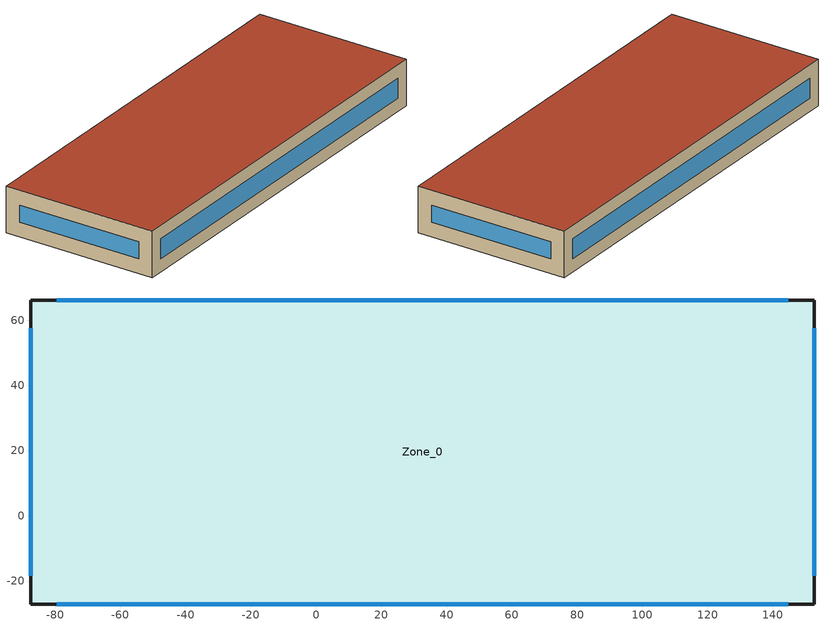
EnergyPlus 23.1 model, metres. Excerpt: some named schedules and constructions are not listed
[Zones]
Zone_0
 floor ground (Zone_0:f4UnderGroundSlabCF): -87.46,-27.04 -87.46,66.16 152.7,66.16 152.7,-27.04 z0
 wall outside (90.1-2019 Nonresidential CZ 4 Exterior Wall (Mass)): -87.46,-27.04 152.7,-27.04 152.7,66.16 -87.46,66.16 -87.46,-27.04 z0:27.67
 window (90.1-2019 Nonresidential CZ 0 Glazing (Operable)): -79.55,-27.04 144.79,-27.04 / 144.79,66.16 -79.55,66.16 z7.91:19.76; 152.7,-18.31 152.7,57.44 / -87.46,57.44 -87.46,-18.31 z8.73:18.94
 roof outside (90.1-2019 Nonresidential CZ 4 Exterior Roof (Mass)): -87.46,-27.04 152.7,-27.04 152.7,66.16 -87.46,66.16 z27.67
[EnergyManagementSystem:Sensor] Output:Variable Index Key=Environment
Name | Output:Variable
OutdoorTemp | Site Outdoor Air Drybulb Temperature
OutdoorRelHumid | Site Outdoor Air Relative Humidity
[ZoneHVAC:IdealLoadsAirSystem]
Zone_0 Ideal Loads Air: Maximum Heating Supply Air Temperature {C}=35; Minimum Cooling Supply Air Temperature {C}=12; Maximum Heating Supply Air Humidity Ratio {kgWater/kgDryAir}=0.01; Minimum Cooling Supply Air Humidity Ratio {kgWater/kgDryAir}=0.008; Heating Limit=LimitFlowRateAndCapacity; MaximumHeatingAirFlowRate [m3/s]=Autosize; MaximumSensibleHeatingCapacity [W]=Autosize; Cooling Limit=LimitFlowRateAndCapacity; MaximumCoolingAirFlowRate [m3/s]=Autosize; MaximumTotalCoolingCapacity [W]=Autosize; HeatingAvailabilitySchedule=Off; CoolingAvailabilitySchedule=CoolAvail_Zone_0; Dehumidification Control Type=Humidistat; Humidification Control Type=Humidistat; Design Specification Outdoor Air Object=Zone_0MinFreshAir; Demand Controlled Ventilation Type=OccupancySchedule; Outdoor Air Economizer Type=NoEconomizer; Heat Recovery Type=None; SensibleHeatRecoveryEffectiveness=0.7; LatentHeatRecoveryEffectiveness=0.65
[Schedule:Constant]
Off: Value=0
AllOn: Value=1
Zone_0Heating_SP_Sch: HeatingSetpoint=20
Zone_0Cooling_SP_Sch: CoolingSetpoint=26
[Schedule:Day:Hourly]
a161d1f9-eeb0-4fe7-a6d1-821753998231: Fraction, 0, 0, 0, 0, 0, 0, 0, 0, 0, 0, 0, 0, 0, 0, 0, 0, 0, 0, 0, 0, 0, 0, 0, 0
6675c276-0ec1-482d-9e33-ff590f2e253a: Fraction, 0, 0, 0, 0, 0, 0, 0, 0.2, 0.4, 0.6, 0.8, 0.8, 0.4, 0.6, 0.8, 0.8, 0.4, 0.2, 0, 0, 0, 0, 0, 0
27946ad6-492a-4ebf-8ee9-13e3bc375e81: Fraction, 0, 0, 0, 0, 0, 0, 0, 1, 1, 1, 1, 1, 1, 1, 1, 1, 1, 1, 0, 0, 0, 0, 0, 0
05152c5e-598e-4807-bd72-2eb28c3debfe: Fraction, 0.1, 0.1, 0.1, 0.1, 0.1, 0.1, 0.1, 0.1, 0.1, 0.1, 0.1, 0.1, 0.1, 0.1, 0.1, 0.1, 0.1, 0.1, 0.1, 0.1, 0.1, 0.1, 0.1, 0.1
5981f561-5591-4739-978a-a98e3fee4181: Fraction, 0.1, 0.1, 0.1, 0.1, 0.1, 0.1, 0.1, 0.2, 0.4, 0.6, 0.8, 0.8, 0.4, 0.6, 0.8, 0.8, 0.4, 0.2, 0.1, 0.1, 0.1, 0.1, 0.1, 0.1
b90f37d2-93bd-4d8c-87e0-da1bc30338cf: Fraction, 1, 1, 1, 1, 1, 1, 1, 1, 0, 0, 0, 0, 0, 1, 0, 0, 0, 0, 0, 0, 0, 0, 0, 0
8873696e-14f9-4f57-8c2a-c3eae6c29d9b: Fraction, 1, 1, 1, 1, 1, 1, 1, 1, 0, 0, 0, 0, 0, 0, 0, 0, 0, 0, 0, 0, 0, 0, 0, 0
fba49f59-9e97-476e-a9a8-b007af618a35: Fraction, 1, 1, 1, 1, 1, 1, 1, 1, 0, 0, 0, 1, 1, 1, 1, 1, 0, 0, 0, 0, 0, 0, 0, 1
c3849a88-d7cd-4bb4-9b65-a3e5bc042ea5: Fraction, 1, 1, 1, 1, 1, 1, 1, 1, 0, 0, 0, 0, 0, 0, 0, 0, 0, 0, 0, 0, 0, 0, 0, 1
e88699e4-e7c1-4590-a639-6cbb98bb90ae: Fraction, 1, 1, 1, 1, 1, 1, 1, 1, 0, 0, 0, 0, 1, 1, 1, 0, 0, 0, 0, 0, 0, 0, 0, 0
5d760b63-c2fe-4157-adfe-b9d921167067: Fraction, 1, 1, 1, 1, 1, 1, 1, 1, 0, 0, 0, 0, 0, 0, 0, 0, 0, 0, 0, 0, 0, 0, 1, 1
a573ff58-95dc-4000-a53b-70144ae31664: Fraction, 1, 1, 1, 1, 1, 1, 1, 0, 0, 0, 0, 0, 1, 1, 1, 1, 0, 0, 0, 0, 0, 0, 0, 1
f5cd93db-217b-4d89-aaef-cd0fb14f1732: Fraction, 1, 1, 1, 1, 1, 1, 1, 1, 0, 0, 0, 0, 1, 1, 1, 1, 1, 0, 0, 0, 0, 0, 0, 0
37cdba41-ba38-49c6-88fc-44df24b39b2f: Fraction, 1, 1, 1, 1, 1, 1, 1, 1, 0, 0, 0, 0, 1, 1, 1, 1, 1, 0, 0, 0, 0, 0, 0, 1
b5712260-5373-494c-a05a-cc99c3dd4250: Fraction, 1, 1, 1, 1, 1, 0, 0, 0, 0, 0, 1, 1, 1, 1, 0, 0, 0, 0, 0, 0, 0, 0, 1, 1
755a5cde-aa8e-4045-90a8-3859c4101e25: Fraction, 1, 1, 1, 1, 1, 0, 0, 0, 0, 0, 0, 0, 0, 0, 0, 1, 1, 1, 1, 1, 1, 1, 1, 1
a801f276-dad1-4af7-824e-e70dce448c17: Fraction, 1, 1, 1, 1, 1, 1, 1, 0, 0, 0, 0, 0, 0, 0, 0, 0, 0, 0, 0, 0, 0, 0, 1, 1
e4be70d9-d401-4c7d-839c-a5ce731b474c: Fraction, 1, 1, 1, 1, 1, 1, 1, 0, 0, 0, 0, 0, 0, 0, 0, 0, 0, 0, 0, 0, 0, 0, 0, 1
fd1fb38a-4fc0-4412-b943-ce6f0f62e98f: Fraction, 1, 1, 1, 1, 1, 1, 1, 1, 1, 1, 1, 0, 0, 0, 0, 0, 0, 0, 0, 0, 1, 1, 1, 1
ee29af10-8838-4828-a821-1646a0d1b14f: Fraction, 1, 1, 1, 1, 1, 1, 0, 0, 0, 0, 0, 0, 0, 0, 0, 0, 0, 0, 0, 0, 0, 1, 1, 1
6c95752f-16b3-4676-9e99-b1cbddb2f830: Fraction, 1, 1, 1, 1, 0, 0, 0, 0, 0, 0, 0, 0, 0, 0, 0, 0, 0, 0, 0, 0, 0, 1, 1, 1
ed76673f-ec53-4f56-8deb-11926d4c27e2: Fraction, 1, 1, 1, 1, 1, 1, 1, 1, 1, 1, 1, 1, 1, 1, 0, 0, 0, 0, 0, 0, 1, 1, 1, 1
33df6b2b-ad1b-4fbb-8709-641094392cc0: Fraction, 1, 1, 1, 1, 1, 1, 0, 0, 0, 0, 0, 0, 0, 0, 0, 0, 0, 0, 0, 0, 0, 0, 1, 1
50c3866d-986d-45c7-a81b-77f5d9633d01: Fraction, 0, 1, 1, 1, 1, 1, 1, 1, 0, 0, 0, 0, 0, 1, 0, 0, 0, 0, 1, 1, 1, 1, 1, 1
1fbc89aa-aef2-448b-9c41-faed0cdbd883: Fraction, 1, 1, 1, 1, 1, 1, 0, 0, 0, 0, 0, 0, 1, 1, 0, 0, 1, 1, 1, 1, 1, 1, 1, 1
a5c3b8ee-9ac3-4963-a4e4-bdb6e5bdeb3b: Fraction, 1, 1, 1, 1, 1, 1, 1, 1, 0, 0, 0, 0, 0, 0, 0, 0, 0, 0, 0, 0, 0, 1, 1, 1
faa4d111-16cd-4378-ab84-9563b76d1b32: Fraction, 1, 1, 1, 0, 0, 0, 0, 0, 0, 0, 0, 0, 0, 0, 0, 0, 0, 0, 0, 0, 0, 0, 0, 0
8e6ce201-642d-415c-84eb-fdd4815ca7a7: Fraction, 1, 1, 1, 1, 1, 1, 1, 1, 0, 0, 0, 0, 1, 1, 1, 1, 0, 0, 0, 0, 0, 0, 0, 0
47d13c08-12f5-4b4f-a987-f3f7675d4e70: Fraction, 0, 0, 0, 0, 0, 0, 0, 0, 1, 1, 1, 1, 1, 1, 1, 1, 0, 0, 0, 0, 0, 0, 0, 0
c47da5bb-5d03-4faf-8273-ccc85d4ffb94: Fraction, 0, 0, 0, 1, 1, 1, 1, 1, 0, 0, 0, 0, 0, 0, 0, 0, 0, 0, 0, 0, 0, 0, 0, 0
590fa70b-219e-4fd5-acdb-afdfc18113b2: Fraction, 0, 0, 0, 1, 1, 1, 1, 1, 0, 0, 0, 0, 0, 1, 1, 1, 0, 0, 0, 0, 0, 0, 0, 0
52c7664b-7306-40e5-9988-c376de1cc327: Fraction, 0, 1, 1, 1, 1, 1, 1, 1, 0, 0, 0, 0, 0, 1, 1, 0, 0, 0, 0, 0, 0, 0, 0, 0
95434349-5f57-4402-9dd2-946d0129e0d8: Fraction, 0, 0, 0, 0, 1, 1, 1, 1, 0, 0, 0, 0, 0, 0, 0, 0, 0, 0, 0, 0, 0, 0, 0, 0
69c72c3e-49b7-4550-8100-e9830548dd3c: Fraction, 1, 1, 1, 1, 1, 1, 1, 1, 1, 0, 1, 1, 1, 1, 1, 1, 1, 0, 0, 1, 1, 1, 1, 1
b9dffdee-59bf-42b2-b78e-e464d7f30957: Fraction, 1, 1, 1, 1, 1, 1, 1, 1, 0, 0, 0, 1, 1, 1, 1, 1, 0, 1, 1, 1, 1, 1, 1, 1
84890267-0b21-41a5-85ff-46bbdfb33b9b: Fraction, 0, 1, 1, 1, 1, 1, 1, 1, 0, 0, 0, 0, 1, 1, 1, 0, 0, 0, 0, 0, 0, 0, 0, 0
d7c21d63-570a-47e5-8fa0-aa8dc00dfef7: Fraction, 0, 0, 0, 0, 0, 0, 0, 0, 0, 0, 0, 0, 1, 0, 0, 0, 0, 0, 0, 0, 0, 0, 0, 0
26c1abac-1264-48fb-a89a-ae0d91ddf282: Fraction, 0, 1, 1, 1, 1, 1, 1, 1, 0, 0, 0, 0, 0, 0, 0, 0, 0, 0, 0, 0, 0, 0, 0, 0
c8e0d3f2-1e59-48f0-83e5-00d0ec881018: Fraction, 0, 1, 0, 0, 1, 0, 0, 0, 0, 0, 0, 1, 1, 1, 1, 1, 1, 0, 0, 0, 0, 0, 0, 0
6177e197-4b1b-4140-bf21-8628714ac24d: Fraction, 0, 0, 0, 0, 0, 0, 0, 0, 0, 0, 0, 0, 1, 0, 1, 0, 0, 0, 0, 0, 0, 0, 0, 0
043ef55a-2cbb-4720-b28a-36a3b8f8bcb7: Fraction, 0, 0, 0, 0, 0, 0, 0, 0, 0, 0, 0, 1, 0, 0, 1, 1, 0, 0, 0, 0, 0, 0, 0, 1
9e72141a-b856-4dc1-9fa0-7e47550ac8f8: Fraction, 0, 0, 0, 1, 1, 1, 1, 1, 0, 0, 0, 1, 1, 1, 1, 0, 0, 0, 0, 0, 0, 1, 1, 0
1a819f84-c57d-463d-b097-8db83fe48ef5: Fraction, 0, 1, 1, 1, 1, 1, 1, 1, 0, 0, 0, 1, 1, 1, 1, 1, 0, 0, 1, 0, 0, 1, 1, 1
da7d1df2-8323-4e4c-a684-b13be67e3eb2: Fraction, 1, 1, 1, 1, 1, 1, 1, 1, 0, 0, 0, 1, 1, 1, 1, 0, 0, 0, 0, 1, 0, 0, 1, 1
7068089c-5e81-467b-9aa3-a9af426c58fb: Fraction, 1, 1, 1, 1, 1, 1, 1, 1, 1, 1, 0, 0, 0, 0, 0, 0, 0, 0, 0, 1, 1, 1, 1, 1
2b9ebde3-656b-4f7a-b9b2-25f0d6bf90bc: Fraction, 1, 1, 1, 1, 1, 1, 1, 1, 0, 0, 0, 1, 1, 1, 1, 1, 1, 0, 1, 1, 1, 1, 1, 1
1e11088e-ea5f-4cb1-b0f8-4206d1187c8e: Fraction, 1, 1, 0, 0, 1, 1, 0, 0, 0, 0, 0, 1, 0, 0, 1, 1, 0, 0, 0, 0, 0, 0, 0, 0
2a0f16ae-47ae-403a-9c92-da0fb62faaf4: Fraction, 0, 1, 1, 0, 1, 1, 0, 0, 0, 0, 0, 1, 1, 1, 1, 1, 1, 0, 0, 0, 0, 0, 0, 0
62055563-2219-46ec-a14e-82a386cbae5f: Fraction, 0, 0, 0, 0, 1, 1, 1, 1, 0, 0, 0, 1, 1, 1, 1, 1, 0, 0, 0, 0, 0, 0, 0, 0
3675886d-3989-4e6a-92eb-16d241d52c2b: Fraction, 1, 1, 1, 1, 1, 1, 1, 1, 0, 0, 0, 1, 1, 1, 1, 1, 0, 0, 0, 0, 0, 0, 0, 0
6fe6dce0-19d0-48cc-a342-6d0bad60b44b: Fraction, 0, 0, 1, 1, 1, 1, 1, 0, 0, 0, 0, 1, 1, 1, 1, 1, 1, 0, 0, 0, 0, 0, 0, 0
ab20597b-5283-48ab-91fa-27b666bffa4e: Fraction, 0, 0, 0, 0, 0, 0, 0, 0, 0, 0, 0, 0, 0, 1, 0, 0, 0, 0, 0, 0, 0, 0, 0, 0
e229d5c5-ce67-4324-929a-1a0fcfd62c8a: Fraction, 0, 0, 0, 0, 0, 0, 0, 0, 0, 0, 0, 1, 1, 1, 0, 0, 0, 0, 0, 0, 0, 0, 0, 0
a6078b1c-75a8-4bae-afb6-056398ef94db: Fraction, 0, 0, 0, 0, 0, 0, 0, 0, 0, 0, 0, 0, 1, 1, 1, 1, 0, 0, 0, 0, 0, 0, 0, 0
6677e242-20e5-4384-bea8-e5b2921e176c: Fraction, 0, 0, 0, 1, 1, 1, 1, 1, 0, 0, 0, 1, 1, 1, 1, 1, 0, 0, 0, 0, 0, 0, 0, 0
a02c5657-d98d-4e05-a6b9-0eae45282059: Fraction, 1, 1, 1, 0, 1, 1, 1, 1, 0, 0, 0, 1, 1, 1, 1, 1, 1, 0, 0, 0, 0, 0, 0, 1
19e530b8-4f6b-41c2-9f6a-fe19a61a8a22: Fraction, 1, 1, 1, 1, 1, 1, 1, 1, 0, 0, 0, 1, 1, 1, 1, 1, 1, 0, 0, 0, 0, 0, 0, 1
d99d77a2-bc0c-4a34-b2cc-d86b53d3e0f0: Fraction, 1, 1, 1, 1, 0, 0, 0, 1, 0, 0, 1, 1, 1, 1, 1, 1, 1, 0, 0, 0, 0, 0, 0, 0
3ad260d5-ce9e-445b-a32a-c3c0f150219e: Fraction, 1, 1, 1, 1, 0, 0, 0, 0, 0, 0, 0, 1, 1, 1, 1, 1, 1, 0, 0, 0, 0, 0, 0, 0
bac20734-4c52-44d9-90e8-b7cd6040a455: Fraction, 0, 0, 0, 0, 0, 0, 0, 0, 0, 0, 0, 1, 1, 1, 1, 1, 0, 0, 0, 0, 0, 1, 1, 1
0e788b03-4161-4270-ad8b-b19be29486f7: Fraction, 1, 1, 1, 1, 1, 1, 1, 1, 1, 1, 0, 0, 0, 0, 1, 1, 0, 0, 0, 1, 1, 0, 1, 0
4f7ea44c-b806-4a5d-b74b-53b4b89401bb: Fraction, 0, 1, 1, 1, 1, 1, 1, 1, 1, 1, 1, 1, 0, 1, 0, 1, 1, 1, 1, 1, 1, 1, 1, 1
b7f59f5e-2f81-4221-b5be-ae4a444a7faf: Fraction, 1, 1, 1, 1, 1, 1, 1, 1, 0, 0, 0, 1, 0, 1, 1, 0, 0, 0, 0, 1, 0, 1, 1, 1
9c6b36ff-6922-441f-b616-ca51e3ea83fb: Fraction, 1, 1, 1, 1, 1, 1, 1, 1, 0, 0, 0, 1, 1, 1, 1, 1, 1, 1, 0, 0, 0, 0, 0, 0
5f8823c1-4a98-4b3e-bd98-eece22ab898a: Fraction, 1, 0, 1, 1, 1, 0, 1, 1, 0, 0, 0, 1, 1, 1, 1, 1, 1, 0, 0, 0, 0, 0, 0, 0
a2847150-9c41-46cd-b179-2de74d46091c: Fraction, 0, 0, 0, 0, 0, 1, 1, 0, 0, 0, 0, 0, 1, 1, 1, 1, 0, 0, 0, 0, 1, 1, 1, 0
3c173a1f-dcb3-4c1c-8a5f-eb0a880cd889: Fraction, 0, 1, 0, 1, 1, 1, 1, 1, 0, 0, 0, 1, 1, 1, 1, 1, 1, 0, 0, 0, 0, 0, 0, 0
0dc08a8b-688f-4c93-8725-c5140fe6d6e9: Fraction, 0, 1, 1, 1, 1, 1, 0, 1, 0, 0, 0, 1, 1, 1, 1, 1, 1, 1, 0, 0, 0, 0, 0, 0
f9791cdc-21c0-4f33-a7a9-34456759e869: Fraction, 0, 0, 0, 1, 1, 1, 1, 1, 0, 0, 0, 1, 1, 1, 1, 1, 1, 1, 0, 0, 0, 0, 0, 0
0649e038-ad3b-4a01-9127-8c7448a4b627: Fraction, 0, 0, 0, 0, 1, 1, 1, 1, 0, 0, 0, 1, 1, 1, 1, 1, 1, 1, 0, 0, 0, 0, 0, 0
ec252249-3fd0-4d5e-915c-c31a704a66e8: Fraction, 0, 0, 1, 1, 1, 1, 1, 1, 0, 0, 0, 1, 1, 1, 1, 1, 0, 1, 1, 1, 0, 1, 1, 1
6c3ef4d9-2b40-4270-9f2d-8467c801adf3: Fraction, 0, 0, 0, 0, 1, 1, 1, 1, 0, 0, 1, 1, 1, 1, 1, 1, 1, 0, 0, 0, 0, 0, 0, 0
25303530-7636-4d76-b280-180ddb642fc7: Fraction, 0, 0, 0, 0, 0, 1, 0, 0, 0, 1, 1, 1, 1, 1, 1, 1, 1, 1, 0, 0, 0, 0, 0, 0
458b4975-a645-44b9-a003-576d1311c714: Fraction, 0, 0, 0, 1, 1, 1, 1, 0, 0, 0, 0, 1, 1, 1, 1, 1, 1, 1, 0, 0, 0, 0, 0, 0
6eab1e5e-fe7d-46f6-9c42-b73d95b2e579: Fraction, 1, 1, 1, 0, 1, 0, 1, 1, 0, 0, 0, 0, 1, 1, 1, 1, 1, 0, 0, 0, 0, 0, 0, 0
64306706-068d-4feb-9d8b-37b1ece6e056: Fraction, 0, 0, 1, 1, 1, 1, 1, 1, 0, 1, 1, 1, 1, 1, 0, 1, 0, 0, 0, 1, 0, 0, 1, 1
0b72240d-f345-4c56-b313-747412dcad21: Fraction, 1, 1, 1, 1, 1, 1, 0, 1, 0, 1, 1, 1, 1, 1, 1, 1, 1, 1, 0, 0, 0, 0, 0, 0
a13eb18d-3abf-41d8-8622-676561d5ff38: Fraction, 0, 1, 1, 1, 1, 1, 0, 1, 0, 0, 0, 1, 1, 1, 0, 0, 0, 0, 0, 0, 0, 0, 0, 1
e5348ad0-5692-4d14-9a4e-9323d5357bab: Fraction, 1, 1, 1, 1, 1, 1, 1, 1, 0, 1, 1, 1, 1, 1, 1, 0, 1, 0, 0, 1, 1, 1, 1, 1
08257637-2b4a-4e5d-bbf7-71740a8d7709: Fraction, 1, 1, 1, 1, 1, 1, 1, 0, 0, 0, 0, 0, 1, 1, 1, 1, 0, 0, 0, 0, 0, 0, 1, 0
e431b6a8-f15e-493a-b573-05c3d7392ebd: Fraction, 0, 0, 1, 1, 1, 1, 1, 1, 0, 1, 1, 1, 1, 1, 1, 1, 1, 1, 1, 0, 0, 0, 0, 0
f2ada5c2-5230-4ef7-8fa9-5d4e80e0d972: Fraction, 1, 1, 1, 1, 1, 1, 1, 1, 0, 0, 1, 1, 1, 0, 0, 0, 0, 0, 0, 1, 0, 1, 1, 1
a55410a6-62e5-4c9c-84fd-b19b39383f66: Fraction, 1, 1, 1, 1, 1, 1, 1, 1, 0, 0, 0, 1, 1, 1, 1, 1, 0, 0, 0, 0, 0, 1, 1, 1
2c846639-bcda-4ab3-9ae1-3ffd59082aab: Fraction, 1, 1, 1, 1, 1, 1, 1, 1, 0, 1, 1, 0, 1, 1, 1, 0, 0, 0, 0, 1, 1, 1, 1, 1
f2c72376-074d-4a5b-a5c1-68b15c8caa68: Fraction, 1, 1, 1, 1, 1, 1, 1, 1, 0, 0, 1, 1, 1, 1, 1, 1, 1, 1, 0, 0, 0, 0, 0, 0
2cd0b41d-efe2-4378-9634-45aa31d2e5f1: Fraction, 0, 1, 1, 0, 1, 1, 1, 1, 0, 1, 1, 1, 1, 1, 1, 1, 0, 1, 1, 1, 1, 1, 1, 1
e0f2f843-c9da-45e7-9222-39ed61bf8bb5: Fraction, 1, 1, 0, 1, 1, 1, 1, 1, 0, 0, 1, 1, 1, 0, 0, 0, 1, 1, 0, 1, 1, 1, 1, 1
f33ec94f-36a9-4424-9b8f-41aea3e63c4f: Fraction, 1, 1, 1, 1, 1, 1, 1, 1, 0, 0, 1, 1, 1, 1, 1, 0, 1, 1, 1, 1, 1, 1, 1, 1
f3891e68-3849-4b30-8d81-1c7ff47e2541: Fraction, 1, 1, 1, 1, 1, 1, 1, 1, 1, 0, 1, 1, 1, 1, 1, 0, 1, 0, 0, 1, 1, 1, 1, 1
65dc13f8-878e-45f2-bac6-a05a24e2cb2d: Fraction, 1, 1, 1, 1, 1, 1, 1, 1, 1, 1, 1, 1, 1, 1, 0, 0, 0, 0, 0, 0, 0, 1, 1, 1
012bbbc0-897c-428d-a1dc-2b113f10c114: Fraction, 1, 1, 1, 1, 0, 0, 0, 0, 0, 0, 1, 1, 1, 1, 1, 1, 1, 0, 0, 0, 0, 0, 0, 0
8cd9af41-7036-4f59-b6e0-79af10e8de9e: Fraction, 0, 1, 1, 1, 1, 1, 1, 1, 0, 0, 0, 1, 1, 1, 1, 1, 1, 1, 0, 0, 0, 0, 0, 0
4087f913-786c-4a89-b5d8-415ea4aca20d: Fraction, 0, 1, 0, 0, 1, 0, 1, 0, 0, 0, 1, 1, 1, 1, 1, 1, 1, 0, 0, 0, 0, 0, 0, 0
0877480b-29bc-464b-af70-24f08b3d53d1: Fraction, 0, 1, 1, 1, 1, 1, 1, 1, 0, 1, 1, 1, 1, 1, 1, 1, 1, 1, 0, 0, 0, 0, 0, 0
f84d4ab5-cc9e-4aaf-893b-0b56093b4005: Fraction, 0, 0, 0, 0, 1, 0, 0, 0, 0, 1, 1, 1, 1, 1, 1, 1, 1, 1, 1, 0, 0, 0, 0, 0
7a454fb0-93fc-4c60-9c2b-c7ee6460132e: Fraction, 0, 0, 0, 0, 1, 1, 0, 1, 0, 0, 1, 1, 0, 1, 1, 1, 1, 1, 1, 1, 1, 1, 1, 1
f5883f8f-e5b2-4a33-baa9-af9679f2eb41: Fraction, 1, 1, 1, 1, 1, 1, 1, 1, 0, 0, 0, 1, 1, 1, 1, 1, 1, 0, 0, 0, 0, 0, 0, 0
fbb10c16-ab42-4b19-9670-7dee18d56037: Fraction, 0, 1, 1, 1, 1, 1, 1, 1, 0, 0, 1, 1, 1, 0, 0, 0, 0, 0, 0, 0, 0, 0, 0, 1
aa33f519-3974-4a86-b12a-1692d193017e: Fraction, 1, 1, 1, 1, 1, 1, 1, 1, 0, 0, 1, 1, 1, 1, 1, 1, 1, 0, 1, 0, 0, 0, 0, 0
3cfc8919-bf56-41aa-bf0d-1565399e1d19: Fraction, 0, 0, 0, 0, 1, 1, 0, 0, 0, 0, 1, 1, 0, 0, 0, 1, 1, 0, 0, 1, 1, 1, 1, 1
920c0571-9c43-4f72-acf8-2dbfa78ff288: Fraction, 1, 1, 1, 1, 1, 1, 1, 1, 0, 0, 0, 1, 1, 1, 1, 0, 0, 1, 1, 1, 1, 1, 1, 1
40f2b359-6cb3-44f2-a6d1-77227d4e4641: Fraction, 1, 1, 1, 1, 1, 1, 1, 1, 0, 0, 0, 1, 1, 1, 1, 0, 1, 1, 0, 0, 0, 0, 0, 0
b71dd914-148a-453d-ad26-d5943df26317: Fraction, 0, 0, 0, 0, 1, 0, 0, 0, 0, 1, 0, 1, 1, 1, 0, 1, 1, 1, 1, 1, 1, 1, 1, 1
6f5ff69f-ca1d-454c-ae90-37de76ef5d3d: Fraction, 1, 1, 1, 1, 1, 1, 1, 1, 1, 0, 0, 1, 1, 1, 1, 1, 0, 0, 0, 0, 0, 0, 0, 0
ea121849-8503-40ba-9f01-f88b76652dd7: Fraction, 1, 1, 1, 1, 1, 1, 1, 1, 0, 1, 1, 1, 1, 1, 1, 0, 0, 0, 0, 0, 0, 0, 0, 0
08e82402-f4b8-4472-9912-efeab259ab83: Fraction, 1, 1, 1, 0, 1, 1, 0, 1, 0, 0, 0, 1, 1, 1, 0, 0, 0, 0, 0, 0, 0, 0, 0, 0
6ebf8d6c-98aa-46eb-8411-c932267051c6: Fraction, 0, 0, 0, 0, 0, 0, 0, 0, 1, 1, 1, 1, 1, 1, 1, 1, 1, 1, 1, 0, 0, 0, 0, 0
21088bcf-1532-44d3-b1f8-fbed548301f8: Fraction, 0, 0, 0, 0, 1, 0, 1, 1, 1, 1, 1, 1, 1, 1, 1, 1, 1, 1, 0, 0, 0, 0, 0, 0
4dc74958-391a-4497-b514-496f84d3e88e: Fraction, 0, 0, 0, 0, 0, 1, 1, 1, 1, 1, 1, 1, 1, 1, 1, 1, 1, 1, 1, 0, 0, 0, 0, 0
23d3a9e0-d4b1-495d-8769-afcfd259729f: Fraction, 0, 0, 0, 0, 1, 0, 1, 0, 0, 1, 1, 1, 1, 1, 1, 1, 1, 1, 1, 0, 0, 0, 0, 0
4d4f0801-0401-46c2-a9bd-48c5cdad345d: Fraction, 0, 0, 0, 0, 1, 1, 1, 1, 0, 1, 1, 1, 1, 1, 1, 1, 1, 1, 1, 0, 0, 0, 0, 0
98c350d7-b618-4ee2-8b21-854a6e57a406: Fraction, 0, 0, 0, 0, 0, 0, 0, 0, 1, 1, 1, 1, 1, 1, 0, 0, 0, 0, 0, 1, 0, 0, 0, 0
72f53e8e-b01d-4533-94d8-6621b01325d2: Fraction, 0, 1, 0, 0, 1, 0, 1, 1, 0, 1, 1, 1, 1, 0, 1, 0, 0, 0, 0, 0, 0, 0, 0, 1
80f04da2-fbd8-48a3-9736-0a84e027210d: Fraction, 1, 0, 1, 1, 1, 1, 1, 0, 0, 1, 1, 1, 0, 0, 1, 1, 1, 0, 0, 0, 0, 0, 0, 0
f4202ca6-b6af-4779-a847-b5880199fda7: Fraction, 1, 1, 0, 1, 1, 1, 1, 1, 0, 1, 1, 1, 1, 1, 1, 0, 0, 0, 0, 0, 0, 0, 0, 0
87d42fa6-fd54-46c5-ac19-8180a9306a22: Fraction, 0, 1, 1, 1, 1, 1, 1, 1, 0, 1, 1, 1, 0, 1, 1, 1, 0, 1, 0, 1, 1, 0, 1, 0
b88edc8a-5f31-456e-b04e-925a1066dc36: Fraction, 1, 1, 1, 1, 1, 1, 1, 1, 0, 0, 0, 0, 1, 0, 0, 0, 0, 0, 0, 0, 0, 0, 1, 0
29110975-8c9b-48b2-af7f-2eb6d232de96: Fraction, 1, 1, 0, 1, 1, 1, 1, 1, 0, 1, 1, 1, 1, 1, 1, 1, 1, 1, 0, 0, 0, 0, 0, 0
1bd36dbb-fe98-4fe1-8629-ba9b7270c2dd: Fraction, 0, 0, 0, 0, 0, 0, 0, 0, 0, 1, 1, 0, 0, 1, 1, 0, 0, 0, 0, 0, 0, 1, 1, 1
4bf7d4d4-7fa5-416e-8213-1cea4a03f282: Fraction, 1, 1, 1, 1, 1, 1, 0, 0, 0, 0, 1, 1, 1, 1, 1, 1, 1, 1, 0, 0, 0, 0, 0, 0
dba21124-81ba-487a-aaba-34151d7f376c: Fraction, 0, 0, 0, 0, 0, 0, 0, 0, 0, 0, 1, 1, 1, 1, 1, 1, 1, 1, 0, 0, 0, 0, 0, 0
b818dff0-2eb6-4d4a-b14e-510d6987d135: Fraction, 0, 0, 0, 1, 1, 1, 0, 0, 0, 0, 0, 0, 1, 1, 0, 0, 1, 1, 0, 0, 0, 1, 1, 1
7c7b08a4-f480-4e45-bcd1-cabd984c780b: Fraction, 1, 1, 1, 1, 1, 1, 1, 1, 0, 1, 1, 1, 0, 0, 0, 0, 0, 0, 0, 0, 0, 0, 0, 1
37c669e5-f978-423d-868e-d9c55013c7d0: Fraction, 1, 1, 1, 1, 1, 1, 1, 1, 1, 0, 0, 0, 1, 1, 1, 1, 0, 0, 0, 0, 0, 0, 1, 1
4ef7fbcd-e17a-4fca-8b8d-4f3a213db4cf: Fraction, 1, 1, 1, 1, 1, 1, 1, 1, 0, 0, 1, 1, 1, 1, 1, 1, 1, 0, 0, 0, 0, 0, 0, 0
a512dd22-97fa-492d-9bf8-a1ddf3e37cac: Fraction, 1, 1, 1, 1, 1, 1, 1, 1, 0, 0, 1, 1, 1, 1, 0, 0, 1, 1, 1, 1, 1, 1, 1, 1
1580e290-a8b9-4175-949a-b1c151115ce1: Fraction, 1, 1, 1, 1, 1, 1, 1, 1, 0, 0, 1, 1, 1, 1, 0, 0, 0, 1, 1, 1, 1, 1, 1, 1
36dcc92c-3f09-48e9-b7aa-af4828cb147e: Fraction, 0, 0, 0, 0, 1, 1, 1, 1, 0, 0, 0, 0, 0, 0, 0, 0, 0, 0, 0, 0, 0, 0, 1, 1
cfe5937b-2ecb-49f5-89ce-e80c49faab84: Fraction, 1, 1, 1, 1, 1, 1, 1, 1, 1, 1, 1, 1, 1, 1, 1, 1, 1, 1, 1, 0, 0, 0, 0, 0
f090821b-f758-4b51-8e9f-e86fbe1853a0: Fraction, 0, 0, 0, 0, 0, 0, 0, 0, 0, 0, 1, 1, 1, 1, 1, 0, 0, 0, 0, 0, 0, 1, 1, 1
3ca3d48b-a1db-4922-8a38-e050e4b9906a: Fraction, 1, 1, 1, 1, 1, 1, 1, 1, 1, 0, 0, 0, 1, 1, 1, 1, 1, 0, 0, 0, 0, 0, 0, 0
7b7a4351-7c1a-4785-9b27-9078b7690157: Fraction, 0, 1, 0, 0, 0, 1, 1, 1, 0, 0, 1, 1, 1, 0, 0, 0, 0, 0, 0, 0, 0, 0, 0, 0
8d45f35f-9952-4904-86d9-d4200d30aaf8: Fraction, 1, 1, 1, 1, 1, 1, 1, 1, 1, 0, 0, 0, 0, 0, 0, 0, 1, 1, 0, 0, 0, 0, 0, 0
735004e8-04d6-4ed2-b310-256bf6e66d72: Fraction, 0, 0, 0, 1, 1, 0, 0, 0, 0, 1, 1, 1, 0, 0, 0, 0, 0, 0, 0, 0, 0, 0, 0, 0
23744c5a-9797-4c3b-9efe-c979b801bb19: Fraction, 0, 0, 0, 0, 0, 0, 0, 0, 0, 1, 1, 1, 0, 0, 0, 0, 0, 0, 0, 0, 1, 1, 1, 1
a5085f43-3c8f-44f8-b4d6-4229fd3b3687: Fraction, 1, 1, 1, 1, 1, 1, 1, 1, 0, 0, 1, 1, 1, 1, 1, 1, 1, 1, 1, 0, 0, 0, 0, 0
151bdafc-51eb-4add-a974-bb93ece697e2: Fraction, 0, 1, 1, 1, 1, 1, 0, 0, 0, 1, 1, 1, 1, 1, 1, 1, 1, 0, 0, 0, 0, 0, 0, 0
919eb099-e401-4260-91c8-f8fa14b06809: Fraction, 0, 1, 1, 1, 1, 1, 1, 1, 1, 0, 0, 1, 1, 1, 1, 1, 0, 0, 0, 0, 0, 0, 0, 0
d48f8083-5dd5-47ad-a9d2-a8f98e92a44a: Fraction, 0, 0, 0, 0, 0, 0, 0, 0, 0, 0, 0, 0, 1, 1, 1, 1, 0, 0, 0, 0, 0, 0, 0, 1
d328f97e-bc9d-4014-889f-7fabadf5b219: Fraction, 0, 0, 0, 0, 0, 0, 0, 0, 0, 0, 0, 0, 1, 1, 1, 1, 1, 1, 0, 0, 0, 0, 0, 0
17c977ad-ba38-4c6c-a471-bee388902be4: Fraction, 0, 0, 1, 1, 1, 1, 1, 1, 0, 0, 0, 0, 0, 0, 0, 0, 0, 0, 0, 0, 0, 0, 0, 0
40776db0-c189-43dc-b8e1-dc178fb9398b: Fraction, 0, 0, 0, 0, 0, 0, 0, 0, 0, 0, 0, 0, 0, 0, 0, 0, 0, 0, 0, 0, 0, 0, 1, 1
a6a61ef6-ee18-4df2-b05d-f358e6255608: Fraction, 0, 0, 0, 1, 1, 1, 1, 1, 1, 0, 0, 0, 0, 0, 0, 0, 1, 0, 0, 0, 0, 0, 0, 0
2c6c3bfc-515f-4a73-ae50-6466dbea9c32: Fraction, 0, 0, 0, 1, 1, 1, 1, 1, 0, 0, 1, 1, 1, 1, 1, 1, 1, 0, 0, 0, 0, 0, 0, 0
7adac6e0-f03e-409a-9c2c-73d23141b1be: Fraction, 0, 1, 1, 1, 1, 1, 1, 0, 0, 0, 1, 1, 1, 1, 1, 1, 1, 1, 0, 0, 0, 0, 0, 0
e611b05c-f3d0-45cd-91b1-5f15d232b5f5: Fraction, 0, 0, 0, 0, 0, 0, 0, 0, 0, 1, 1, 1, 1, 1, 1, 1, 0, 0, 0, 0, 0, 0, 0, 0
8ab6ea0e-18c6-4610-abaa-ce93ecde7a09: Fraction, 0, 1, 1, 1, 1, 1, 1, 1, 1, 1, 1, 0, 1, 1, 1, 1, 1, 1, 0, 0, 0, 0, 0, 0
bec9d0af-7f85-4f4f-9b6e-f64fa78e7055: Fraction, 0, 1, 0, 1, 0, 0, 0, 1, 0, 0, 1, 1, 1, 1, 1, 1, 1, 1, 1, 0, 1, 1, 0, 0
b2948f26-f388-4075-9728-cedd39adc3e6: Fraction, 0, 0, 0, 0, 0, 0, 0, 0, 0, 0, 1, 1, 1, 1, 1, 1, 1, 1, 1, 1, 0, 0, 0, 0
66a8d0a3-2e27-47a7-9238-d495b71500ba: Fraction, 0, 0, 0, 0, 0, 0, 0, 0, 1, 1, 1, 1, 1, 1, 1, 1, 1, 0, 0, 0, 0, 0, 0, 0
30d17a45-0781-4f49-925f-df10905fa27c: Fraction, 0, 0, 0, 0, 0, 0, 0, 0, 0, 0, 1, 0, 0, 1, 1, 1, 1, 1, 1, 0, 0, 0, 0, 0
cd0f4130-190d-4a55-9eec-4211195c8546: Fraction, 0, 0, 0, 1, 1, 0, 0, 0, 0, 1, 1, 1, 1, 0, 0, 0, 0, 0, 0, 0, 0, 0, 1, 0
5931306d-2353-4a27-a722-5f32fef91065: Fraction, 0, 1, 1, 1, 1, 0, 1, 1, 0, 0, 0, 0, 1, 1, 1, 1, 1, 1, 1, 0, 0, 0, 0, 0
e1dc75af-657c-4eec-a3ee-95a8d4e02d98: Fraction, 0, 1, 0, 0, 1, 0, 1, 0, 0, 1, 1, 1, 1, 1, 1, 1, 1, 1, 1, 1, 0, 0, 0, 0
86921209-f2bb-416c-9ffb-d0a21fdceb95: Fraction, 0, 0, 0, 0, 0, 0, 0, 0, 0, 1, 1, 1, 1, 1, 1, 1, 1, 1, 1, 1, 1, 0, 0, 0
d9c8e21d-0fa8-43c6-ac89-1554ad9318e0: Fraction, 0, 0, 0, 0, 0, 0, 0, 0, 1, 1, 1, 1, 1, 1, 1, 1, 1, 1, 1, 1, 1, 0, 0, 0
50f68ef3-7f4e-46b3-889a-64d06f73a305: Fraction, 0, 0, 0, 0, 0, 0, 0, 1, 0, 1, 0, 0, 1, 1, 1, 0, 0, 1, 0, 0, 0, 0, 0, 0
93429fd6-6bec-41c7-ad11-9ecd2e1ed956: Fraction, 0, 0, 0, 1, 1, 1, 1, 0, 0, 0, 0, 1, 1, 1, 1, 1, 1, 0, 0, 0, 0, 0, 0, 0
ae61524a-e318-4aac-bfa6-4825eee2d1f2: Fraction, 0, 1, 0, 0, 0, 0, 0, 0, 0, 1, 1, 1, 1, 1, 1, 1, 1, 1, 1, 0, 1, 0, 0, 0
5116c529-b3a1-44b5-89a2-ceb89d22ff0d: Fraction, 0, 0, 0, 0, 0, 0, 0, 0, 0, 0, 0, 1, 1, 1, 1, 1, 1, 0, 1, 1, 1, 1, 1, 0
1c340589-0eea-4ad8-a033-217bc1430853: Fraction, 0, 1, 1, 0, 1, 0, 0, 1, 0, 0, 0, 1, 1, 1, 0, 0, 1, 0, 0, 1, 1, 1, 1, 0
806def31-1d8a-4cf7-b531-1ddb9e505f5c: Fraction, 1, 1, 1, 1, 1, 1, 1, 1, 0, 0, 0, 1, 1, 1, 1, 1, 1, 1, 0, 0, 0, 0, 1, 1
c39c8357-14d8-4859-930d-4016bb0f3ed2: Fraction, 0, 1, 0, 0, 1, 1, 1, 1, 0, 0, 1, 1, 1, 0, 0, 0, 0, 1, 0, 1, 1, 0, 1, 1
e347f196-018e-46e6-9231-63c0e72b9bb0: Fraction, 1, 1, 1, 1, 0, 0, 0, 0, 0, 0, 0, 1, 1, 0, 1, 1, 1, 1, 1, 0, 0, 0, 0, 0
55c0041c-5b0b-45a6-9288-971743a27a03: Fraction, 0, 0, 0, 0, 1, 1, 1, 1, 1, 0, 1, 1, 1, 0, 1, 1, 1, 0, 0, 0, 0, 0, 0, 0
b044eb3e-f580-419f-bb63-c64e5b8ff03e: Fraction, 0, 1, 1, 1, 1, 1, 1, 1, 0, 0, 0, 1, 1, 1, 1, 1, 0, 0, 0, 0, 0, 0, 0, 0
a0a1b257-04e0-4d0e-95b8-29896cf8df72: Fraction, 0, 0, 0, 0, 0, 0, 0, 0, 0, 0, 0, 1, 1, 0, 1, 1, 1, 1, 0, 0, 0, 0, 0, 0
075348ef-7441-4852-8e0f-a17d739b4288: Fraction, 0, 0, 0, 0, 0, 0, 0, 0, 0, 1, 0, 1, 1, 1, 1, 1, 1, 1, 0, 0, 0, 0, 0, 0
39a8ce2b-6b18-4dab-95c5-f68c34d46ebd: Fraction, 0, 0, 0, 0, 0, 0, 0, 0, 0, 0, 1, 1, 1, 0, 1, 1, 1, 1, 0, 0, 0, 0, 0, 0
327b0627-867a-4e88-bf32-14a01c7dcf6f: Fraction, 0, 0, 0, 0, 0, 0, 1, 1, 1, 0, 1, 0, 0, 0, 0, 0, 0, 0, 0, 1, 0, 0, 0, 0
250b9d38-abb2-47cb-a734-d554e7195244: Fraction, 1, 0, 0, 0, 1, 0, 0, 0, 0, 0, 1, 1, 0, 1, 1, 1, 1, 0, 0, 0, 0, 0, 0, 0
4ee30211-8b94-448e-b52a-628644c22e47: Fraction, 0, 0, 0, 0, 0, 0, 0, 0, 0, 1, 1, 1, 0, 0, 1, 1, 1, 1, 0, 0, 0, 0, 0, 0
95970cf7-61f1-4316-8e75-842172333a64: Fraction, 0, 0, 0, 0, 0, 0, 0, 0, 0, 1, 1, 1, 1, 1, 1, 1, 1, 1, 1, 0, 0, 0, 0, 0
51f75ce8-28fd-46be-8ad0-f9e2bdbbc78f: Fraction, 0, 0, 0, 0, 0, 0, 0, 0, 0, 1, 1, 1, 0, 0, 1, 1, 1, 0, 0, 0, 0, 0, 0, 0
6d6da8a4-2da0-401d-8278-d6793745edbd: Fraction, 0, 0, 0, 0, 1, 0, 0, 0, 0, 0, 1, 1, 1, 1, 1, 1, 1, 1, 0, 0, 0, 0, 1, 0
0cb538e8-24f9-4f65-ad41-480d2cb20ba5: Fraction, 0, 1, 1, 1, 1, 1, 1, 0, 0, 0, 1, 1, 1, 0, 0, 0, 0, 0, 1, 1, 1, 1, 1, 1
e4a40d95-39e4-4a7d-aa6c-3dc1b022864a: Fraction, 1, 1, 1, 1, 1, 1, 0, 0, 0, 0, 1, 1, 1, 0, 1, 1, 1, 1, 0, 0, 0, 0, 0, 0
4ed505c7-9690-47bb-ba6c-c8394df33ec5: Fraction, 0, 1, 1, 1, 1, 1, 1, 1, 0, 0, 0, 0, 0, 0, 1, 1, 0, 0, 0, 0, 0, 0, 0, 0
ecb5727e-b0f8-4c35-a4ff-f531badebd03: Fraction, 1, 0, 1, 1, 1, 1, 1, 1, 0, 0, 1, 1, 1, 1, 1, 1, 1, 1, 1, 1, 1, 1, 1, 1
13a25d0c-e9c0-46be-adb6-4cef59d8f11a: Fraction, 1, 1, 1, 1, 1, 1, 1, 1, 1, 1, 0, 0, 1, 0, 0, 0, 0, 0, 0, 0, 0, 0, 0, 1
00a7be70-a290-4ff7-ad7e-7f145dbbd80a: Fraction, 1, 1, 1, 1, 1, 1, 1, 1, 0, 0, 0, 0, 0, 0, 1, 1, 0, 0, 0, 0, 1, 0, 0, 1
5dedb175-a26f-4905-8b16-55f4d51e6189: Fraction, 1, 1, 1, 1, 1, 1, 1, 1, 0, 0, 0, 0, 0, 0, 1, 1, 0, 0, 0, 0, 0, 0, 0, 0
a87a6174-33ad-4e3c-8009-b305ef880b01: Fraction, 0, 1, 0, 1, 1, 1, 1, 1, 0, 0, 0, 1, 1, 1, 0, 0, 0, 0, 0, 0, 0, 0, 0, 0
182cac6d-1629-45a8-acf8-dac26751731b: Fraction, 0, 1, 1, 1, 1, 1, 1, 1, 1, 0, 0, 1, 1, 1, 1, 1, 1, 0, 0, 0, 0, 0, 0, 0
de9ff179-4c5c-4e3b-b952-b88ac79f0b59: Fraction, 0, 0, 0, 1, 1, 1, 1, 1, 0, 0, 0, 1, 1, 1, 1, 1, 1, 1, 1, 0, 0, 0, 0, 0
9f3b0638-2fab-443c-ad38-e225867fe41c: Fraction, 0, 0, 0, 1, 1, 1, 1, 1, 0, 0, 1, 1, 1, 0, 1, 1, 1, 0, 1, 1, 1, 1, 1, 1
786b7223-0aae-46ee-8b37-af031bae91cc: Fraction, 1, 0, 1, 1, 1, 1, 1, 1, 0, 0, 0, 0, 1, 0, 1, 0, 0, 0, 0, 0, 0, 0, 0, 0
df5e49f6-b4e8-444b-8eda-646b08632db4: Fraction, 0, 0, 0, 0, 0, 0, 0, 0, 0, 0, 0, 0, 0, 1, 1, 1, 0, 0, 0, 0, 0, 0, 0, 0
63a43fe4-adba-49c8-96c2-7abebbef63a3: Fraction, 0, 0, 0, 0, 1, 0, 0, 0, 0, 0, 0, 1, 1, 1, 1, 1, 1, 0, 0, 0, 0, 0, 0, 0
db51e4aa-a55f-49fb-8744-a62d9dbd4041: Fraction, 0, 0, 0, 0, 1, 0, 0, 0, 0, 1, 1, 0, 0, 1, 1, 1, 1, 1, 1, 1, 1, 1, 1, 1
c006c919-fcf5-4791-bf16-a451fdfcc216: Fraction, 1, 1, 1, 1, 1, 1, 1, 1, 1, 0, 0, 1, 0, 1, 1, 1, 1, 1, 1, 0, 0, 0, 0, 1
b6a1e321-8da6-4b04-9a91-57643bab2b2f: Fraction, 1, 1, 1, 1, 1, 1, 1, 1, 0, 0, 0, 0, 0, 0, 1, 1, 1, 0, 0, 0, 0, 0, 0, 0
db3965f3-4dff-4b78-9daa-87b0663013b3: Fraction, 0, 0, 1, 0, 0, 0, 0, 1, 0, 0, 0, 0, 0, 1, 1, 1, 1, 0, 0, 0, 0, 0, 1, 0
53d768b9-ec54-45ea-a30d-7227a1f595d9: Fraction, 0, 0, 1, 1, 1, 1, 1, 1, 0, 0, 0, 1, 1, 1, 1, 1, 1, 1, 0, 0, 0, 0, 0, 0
c2b01fad-5da6-4300-84e6-b42955abb36f: Fraction, 0, 0, 1, 1, 1, 1, 1, 1, 0, 0, 1, 1, 1, 1, 1, 1, 1, 1, 1, 0, 0, 0, 0, 0
8d5d4e20-aee3-4125-9935-6a2b5216700c: Fraction, 0, 0, 1, 1, 1, 1, 1, 1, 0, 1, 1, 1, 1, 1, 1, 1, 1, 1, 0, 0, 0, 0, 0, 0
190017f6-3860-4c35-bba4-2cb1f161b915: Fraction, 0, 0, 1, 1, 1, 1, 1, 1, 0, 0, 1, 1, 1, 1, 1, 1, 1, 1, 0, 0, 0, 0, 0, 0
a13c07be-cd9e-42a9-b00d-dc7a61706a7c: Fraction, 0, 0, 1, 1, 1, 1, 1, 1, 0, 1, 0, 1, 1, 1, 1, 1, 1, 1, 0, 0, 0, 0, 0, 0
d5d3fb00-b367-4c74-82ec-222e72aae754: Fraction, 0, 0, 0, 0, 0, 0, 0, 0, 0, 0, 0, 1, 1, 1, 1, 1, 1, 1, 0, 0, 0, 0, 0, 0
56b039ee-dc17-4208-aa91-8150a411cda9: Fraction, 0, 0, 0, 0, 0, 0, 0, 0, 0, 1, 1, 1, 1, 1, 1, 1, 1, 0, 0, 0, 0, 0, 0, 0
b19d8411-1761-42fc-970d-c188b3ac8cc7: Fraction, 0, 1, 1, 1, 1, 1, 1, 1, 1, 1, 1, 1, 0, 0, 0, 1, 1, 0, 0, 0, 0, 0, 0, 0
b7c35bc6-b07c-4c1c-9344-25d3a38a8941: Fraction, 0, 1, 0, 1, 1, 1, 1, 1, 1, 0, 0, 0, 1, 1, 1, 1, 1, 0, 0, 0, 0, 0, 0, 1
0fef9088-d27c-416e-bc2c-e1938277964a: Fraction, 0, 0, 0, 1, 1, 1, 0, 1, 0, 0, 0, 1, 0, 0, 0, 0, 0, 0, 0, 0, 0, 0, 0, 0
706ba592-ef33-4bf6-97fd-c188c7af41cf: Fraction, 1, 1, 1, 1, 1, 1, 1, 1, 0, 0, 0, 1, 1, 0, 0, 0, 0, 0, 0, 0, 0, 0, 0, 0
b3a768c1-9689-420a-b8d2-a22335f46a43: Fraction, 0, 0, 0, 0, 0, 0, 1, 1, 0, 0, 0, 0, 1, 1, 1, 0, 0, 0, 0, 0, 0, 0, 0, 0
ee7d86e8-b371-4b20-a5fa-d236220c08a4: Fraction, 0, 0, 1, 1, 1, 1, 1, 1, 0, 0, 0, 0, 1, 1, 1, 1, 0, 0, 0, 0, 0, 0, 0, 0
554bd0f4-4b52-4266-95b5-75278cfa9a18: Fraction, 0, 0, 0, 1, 1, 1, 0, 0, 0, 0, 0, 1, 1, 1, 1, 1, 1, 1, 0, 0, 0, 0, 0, 0
a7aa04ab-d6c7-46a5-896e-32af206ef11f: Fraction, 0, 0, 0, 1, 1, 1, 0, 0, 0, 0, 1, 1, 1, 1, 1, 1, 1, 1, 1, 0, 0, 0, 0, 0
1992041d-a3fb-4c47-97f5-74d10d4a3e97: Fraction, 0, 0, 0, 0, 0, 1, 1, 0, 0, 0, 0, 0, 0, 0, 0, 0, 0, 0, 0, 0, 0, 0, 0, 0
38b55833-9846-4b9e-9853-00ae2a0ae847: Fraction, 0, 0, 0, 0, 0, 0, 0, 0, 0, 0, 0, 0, 1, 0, 1, 1, 1, 1, 0, 0, 0, 0, 0, 0
909e4ef4-f975-461e-a577-66ba5f2cd851: Fraction, 0, 0, 0, 0, 0, 1, 1, 1, 0, 0, 0, 1, 1, 1, 1, 1, 0, 0, 0, 0, 0, 0, 0, 0
66a662f9-0b1d-4bbc-8f57-7264a34e43d4: Fraction, 0, 0, 0, 0, 0, 0, 0, 0, 0, 1, 0, 1, 1, 1, 0, 1, 0, 0, 0, 0, 0, 0, 0, 0
21d78c17-6af3-4842-9991-f8524b38cb4f: Fraction, 0, 0, 0, 0, 1, 0, 1, 0, 0, 0, 1, 1, 1, 0, 1, 1, 1, 0, 0, 0, 1, 1, 1, 1
7be91f8d-bb48-461b-b296-0534d6e1a699: Fraction, 1, 1, 0, 0, 1, 1, 1, 1, 0, 0, 0, 0, 0, 0, 0, 0, 0, 0, 0, 0, 0, 0, 0, 0
a43b14d3-f590-44ac-acc6-b1ad5dbe9aed: Fraction, 0, 0, 0, 0, 0, 1, 0, 1, 0, 0, 0, 1, 1, 1, 1, 1, 0, 0, 0, 1, 1, 1, 1, 1
99355dfc-ab7f-40a9-a431-8d702fefaefb: Fraction, 1, 1, 1, 0, 0, 1, 1, 1, 0, 0, 0, 0, 0, 0, 0, 0, 0, 0, 0, 0, 0, 0, 0, 0
68cdd17f-e327-4321-9b02-23987ba39bad: Fraction, 0, 0, 0, 0, 1, 0, 1, 1, 1, 0, 0, 0, 1, 0, 0, 0, 0, 0, 0, 0, 0, 0, 0, 0
ff2e8378-ad58-47e8-9cb9-5eb71d330b6b: Fraction, 0, 0, 0, 1, 0, 0, 0, 0, 0, 0, 0, 1, 1, 0, 1, 1, 0, 1, 0, 0, 0, 0, 0, 0
83084e77-977d-46c7-94f8-9174c6ced48a: Fraction, 0, 0, 0, 0, 0, 0, 0, 0, 0, 0, 0, 1, 1, 0, 0, 0, 0, 0, 0, 0, 0, 0, 0, 1
7b54c276-593e-4a29-9085-245dd0dcc09a: Fraction, 1, 0, 1, 1, 1, 1, 1, 1, 0, 0, 0, 1, 1, 1, 1, 1, 0, 0, 0, 0, 0, 0, 0, 0
b99fa5e3-0e5b-4599-83af-2d7d6e37e6ff: Fraction, 0, 1, 1, 1, 1, 1, 1, 1, 0, 0, 1, 0, 0, 0, 1, 0, 0, 0, 0, 0, 1, 1, 1, 1
290a562f-3dac-449f-b14e-b4b43325778d: Fraction, 1, 1, 1, 0, 1, 0, 0, 0, 0, 0, 0, 0, 1, 1, 1, 1, 0, 1, 0, 0, 0, 0, 0, 0
a9540f82-c283-4abe-8958-bf48fe764bc4: Fraction, 0, 0, 0, 0, 0, 0, 1, 1, 0, 0, 0, 1, 1, 0, 0, 0, 0, 0, 0, 0, 0, 0, 0, 0
e788a176-ba92-4cae-9952-2c137832740c: Fraction, 0, 1, 1, 1, 1, 1, 0, 1, 1, 1, 1, 0, 0, 0, 0, 0, 0, 0, 0, 0, 0, 0, 0, 0
04c6a4cd-6931-45cb-9427-b9ec6ae95932: Fraction, 0, 0, 0, 1, 0, 1, 1, 0, 0, 0, 0, 1, 0, 1, 1, 1, 1, 1, 1, 0, 0, 0, 0, 0
a1f1a5d4-6c51-4efb-a2f9-bfea4f1ff2e6: Fraction, 0, 0, 0, 1, 1, 1, 0, 0, 0, 0, 0, 0, 1, 1, 1, 1, 0, 0, 0, 0, 0, 0, 0, 0
6344e95a-ba6d-4817-9134-fb2479427a1e: Fraction, 0, 1, 1, 1, 1, 0, 1, 1, 0, 0, 0, 1, 1, 1, 1, 1, 1, 1, 1, 0, 0, 0, 0, 0
af2d8366-6e04-4804-bd0e-589f366530f3: Fraction, 0, 0, 0, 0, 0, 0, 0, 0, 0, 0, 1, 1, 1, 1, 1, 1, 1, 1, 1, 0, 0, 0, 0, 0
76182bc6-d18e-4921-8800-2bd588ea7dcf: Fraction, 0, 0, 1, 1, 1, 0, 0, 1, 0, 0, 1, 1, 1, 1, 1, 1, 1, 1, 1, 1, 0, 0, 0, 0
5404bf2c-6d14-4d6e-b31a-128def0d41f7: Fraction, 0, 0, 0, 0, 0, 0, 0, 1, 0, 0, 1, 1, 1, 1, 1, 1, 0, 1, 1, 1, 1, 1, 0, 0
b49bbd9e-0fe4-4890-acb6-a693ca1b1e9d: Fraction, 0, 0, 0, 0, 0, 0, 0, 0, 0, 1, 0, 1, 1, 1, 0, 0, 0, 0, 0, 0, 0, 0, 1, 1
b61efee9-b28d-483b-84bf-94d874d83abc: Fraction, 1, 1, 1, 1, 1, 1, 1, 1, 1, 0, 1, 0, 0, 1, 0, 0, 0, 0, 0, 1, 0, 0, 0, 1
2038999d-3174-411b-bf6f-3240c48731d8: Fraction, 1, 1, 1, 1, 1, 1, 1, 1, 0, 0, 0, 1, 1, 1, 0, 0, 1, 1, 0, 0, 0, 0, 0, 1
366614bd-bf9e-4d65-86b1-9af53b1d9f67: Fraction, 0, 0, 0, 0, 0, 0, 0, 0, 0, 0, 1, 0, 1, 1, 1, 0, 0, 0, 0, 0, 0, 0, 0, 0
1992c5a1-8077-44d8-be2d-513d573a3cc7: Fraction, 0, 1, 1, 1, 1, 1, 1, 1, 1, 0, 1, 1, 1, 1, 1, 0, 0, 0, 0, 1, 0, 1, 1, 1
8931741f-be25-4d2c-9a54-06c43d90c8d7: Fraction, 0, 0, 0, 0, 1, 1, 1, 1, 1, 1, 1, 0, 0, 0, 0, 0, 0, 0, 1, 0, 0, 0, 0, 0
4bc7ff3e-4d8c-47bb-accc-04e91343eb7d: Fraction, 0, 1, 0, 0, 1, 0, 0, 1, 0, 0, 1, 1, 1, 0, 0, 1, 0, 0, 0, 0, 0, 0, 0, 0
39815634-7863-4ab5-8338-6c71f9ef28e9: Fraction, 0, 0, 0, 0, 1, 1, 1, 1, 0, 0, 1, 1, 0, 0, 0, 0, 0, 0, 0, 0, 0, 0, 0, 0
ca137724-655e-468f-b488-c6e3e4601afd: Fraction, 0, 0, 0, 0, 0, 1, 0, 0, 0, 1, 0, 1, 1, 1, 1, 1, 0, 0, 0, 0, 0, 0, 0, 1
a6d0f4c1-12c3-434d-b983-558b88a6ed99: Fraction, 1, 1, 1, 1, 1, 1, 1, 1, 0, 1, 1, 1, 1, 1, 1, 1, 0, 0, 0, 0, 0, 0, 0, 0
3f51bb26-e49e-41a2-b1a4-09419bae6432: Fraction, 0, 0, 0, 0, 0, 0, 0, 0, 0, 1, 1, 1, 1, 1, 1, 0, 0, 0, 0, 0, 0, 0, 0, 0
6d7bfcb8-8064-4a4d-9460-b57f42d1f3c0: Fraction, 0, 1, 0, 0, 1, 1, 1, 1, 0, 1, 1, 1, 1, 1, 1, 1, 1, 1, 0, 0, 0, 0, 0, 0
f7b08554-b9e9-43e1-9973-85aa877eea12: Fraction, 0, 0, 1, 1, 1, 1, 1, 1, 0, 0, 0, 0, 0, 1, 0, 1, 1, 0, 0, 0, 0, 0, 0, 0
e4c84e55-6f83-48f4-bbb1-52648ccbba67: Fraction, 0, 0, 1, 1, 1, 1, 1, 1, 1, 1, 0, 0, 0, 0, 0, 0, 0, 0, 0, 0, 1, 0, 0, 0
28d99c6c-e087-45f1-bcd5-f683c0f23078: Fraction, 1, 1, 1, 1, 1, 0, 0, 0, 0, 0, 0, 1, 1, 1, 1, 1, 1, 0, 0, 0, 0, 0, 0, 0
e0253565-3090-480e-8ca8-79e511642690: Fraction, 0, 1, 1, 1, 1, 1, 1, 0, 0, 0, 0, 0, 0, 0, 0, 0, 1, 1, 1, 1, 1, 1, 1, 1
130d4fa5-06e1-4735-ac0f-418994634a28: Fraction, 0, 1, 0, 0, 1, 0, 0, 0, 0, 0, 0, 0, 1, 0, 0, 0, 0, 0, 0, 0, 0, 0, 0, 0
d036b28a-bbc1-4a6f-a0be-b2fd0c84e17b: Fraction, 0, 1, 1, 1, 1, 1, 1, 1, 1, 1, 0, 0, 0, 0, 0, 1, 1, 0, 0, 0, 0, 0, 0, 0
7051033e-3011-4775-86f6-77a52d9c8a35: Fraction, 1, 1, 1, 0, 1, 1, 1, 1, 0, 0, 1, 1, 1, 1, 1, 1, 1, 1, 0, 0, 0, 0, 0, 0
82b80f09-10f4-4666-846b-2c7743ebe1b7: Fraction, 0, 1, 0, 0, 0, 0, 0, 0, 0, 0, 1, 0, 0, 0, 1, 1, 1, 1, 1, 0, 0, 0, 0, 1
1fd06ff3-5ad5-4b49-990a-8fff86f710e7: Fraction, 1, 1, 1, 1, 1, 0, 1, 1, 1, 0, 0, 0, 0, 1, 1, 0, 0, 0, 0, 0, 0, 0, 0, 1
6e79c86a-8ebd-4541-a996-48216c726eb2: Fraction, 1, 1, 1, 1, 1, 1, 0, 0, 0, 0, 0, 1, 1, 1, 1, 1, 1, 0, 0, 0, 0, 0, 0, 0
260a0069-4660-467e-8d7f-0b5d9d47ff4e: Fraction, 0, 1, 1, 1, 1, 1, 1, 0, 0, 0, 0, 1, 1, 1, 1, 0, 0, 0, 0, 0, 0, 0, 0, 0
67db08ac-f46d-4885-a6b2-da1f69d8f1b1: Fraction, 0, 0, 0, 0, 0, 0, 0, 0, 0, 1, 1, 1, 1, 1, 1, 1, 1, 1, 0, 0, 0, 0, 0, 0
1e6aa866-c58e-47db-a101-ff9203aad0b3: Fraction, 0, 0, 1, 1, 1, 1, 1, 0, 0, 0, 1, 1, 1, 1, 0, 0, 0, 0, 0, 0, 0, 0, 0, 0
2cba74fa-2dda-4a54-b589-77f294499746: Fraction, 1, 1, 1, 1, 1, 1, 1, 1, 1, 0, 0, 0, 0, 0, 0, 0, 0, 0, 1, 1, 1, 1, 1, 1
0f605f10-a8f4-4550-a450-e39702c4360a: Fraction, 1, 1, 1, 1, 1, 1, 1, 0, 0, 1, 1, 1, 0, 0, 0, 0, 0, 0, 0, 0, 0, 0, 0, 0
6e08bd0e-a46d-475c-8cc1-c421fe4b54a3: Fraction, 1, 1, 1, 1, 1, 1, 1, 1, 0, 1, 1, 0, 0, 0, 1, 1, 0, 0, 0, 0, 0, 0, 0, 0
9bfabb64-a9c0-4f42-94f1-2cd25e1c1168: Fraction, 0, 0, 0, 1, 1, 1, 0, 0, 0, 1, 1, 1, 1, 1, 1, 1, 1, 1, 0, 0, 0, 0, 0, 0
34c682d8-380b-4e90-8433-279d363e8d03: Fraction, 0, 0, 0, 0, 0, 0, 0, 1, 1, 1, 1, 0, 0, 0, 0, 0, 0, 0, 0, 0, 0, 0, 0, 1
b089c590-47ce-4e97-99a6-571a774cfcb2: Fraction, 1, 1, 1, 1, 1, 1, 1, 1, 0, 0, 0, 1, 1, 1, 1, 0, 0, 0, 1, 1, 1, 1, 1, 1
bf8dd90f-b5c9-4279-86ef-0c2eadbf6acd: Fraction, 1, 1, 1, 1, 1, 1, 1, 1, 1, 1, 1, 1, 1, 1, 1, 0, 0, 0, 0, 1, 1, 1, 0, 1
b1836de8-54d7-4b04-9213-c8b091e2e1c2: Fraction, 1, 1, 1, 1, 1, 1, 1, 1, 0, 0, 1, 1, 0, 1, 0, 0, 0, 0, 0, 0, 0, 0, 0, 1
1e25298e-f3de-442a-abf2-f332e4c1374d: Fraction, 1, 1, 1, 1, 1, 1, 1, 0, 0, 0, 1, 0, 0, 0, 0, 0, 0, 0, 0, 1, 1, 1, 1, 1
4c192f95-55c0-441c-be59-85b5ac647dc6: Fraction, 1, 1, 1, 1, 1, 0, 0, 0, 0, 0, 1, 1, 1, 1, 1, 1, 1, 0, 0, 0, 0, 0, 0, 0
581308be-f33f-4723-99cd-7757e708340b: Fraction, 1, 1, 1, 1, 1, 1, 1, 1, 1, 1, 0, 0, 0, 0, 0, 0, 1, 0, 0, 0, 0, 0, 0, 0
41f98552-fcd7-4ed6-b785-e738fb139be4: Fraction, 1, 1, 1, 1, 1, 1, 1, 1, 1, 1, 1, 1, 0, 0, 0, 0, 0, 0, 0, 0, 0, 1, 1, 1
1d6544de-f053-4c10-8e89-13f2ac93feac: Fraction, 1, 1, 1, 1, 1, 1, 1, 0, 0, 0, 1, 1, 1, 1, 1, 1, 1, 0, 0, 0, 0, 1, 1, 1
a544b168-5ba0-481c-9d5f-3ca8bc3cd91d: Fraction, 1, 1, 1, 1, 1, 1, 1, 1, 0, 0, 1, 1, 1, 1, 0, 1, 1, 1, 1, 1, 1, 1, 1, 1
